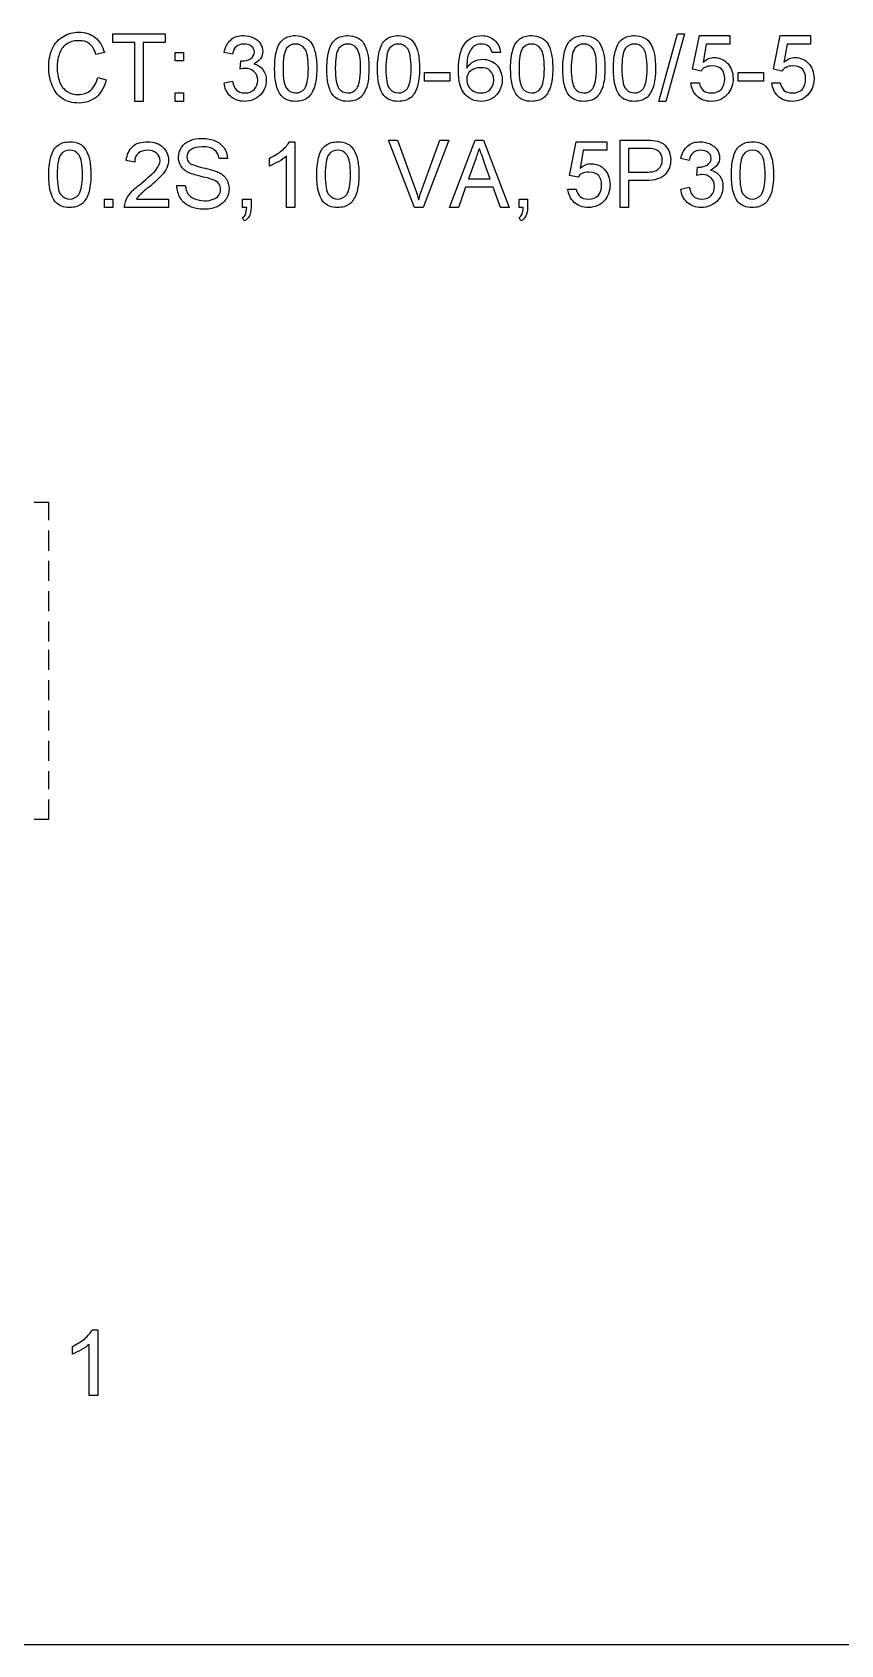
# Model space of a CAD drawing. Header units: millimetres. Extents: x 12 to 286, y 8 to 173.
# Drawn here: x 36.59 to 53.51, y 7.52 to 41.27 of the extents above; entities that cross this region are included whole.
import ezdxf

# ---------------------------------------------------------------- set-up
doc = ezdxf.new("R2010")
doc.units = ezdxf.units.MM
doc.layers.get('0').update_dxf_attribs({"linetype": 'CONTINUOUS'})

msp = doc.modelspace()

# ---------------------------------------------------------------- linework, layer by layer
at = {"color": 0}
for p, q in [((38.2764, 41.0626), (38.2764, 41.239)), ((38.2764, 41.239), (39.3707, 41.239)), ((39.3707, 41.239), (39.3707, 41.0626)), ((49.7057, 39.8279), (50.0944, 41.239)), ((50.2391, 41.239), (49.8507, 39.8279)), ((50.0944, 41.239), (50.2391, 41.239)), ((50.4112, 40.4992), (50.5534, 41.2048)), ((50.5534, 41.2048), (51.1888, 41.2048)), ((51.1888, 41.2048), (51.1888, 41.0284)), ((52.1049, 40.4992), (52.2471, 41.2048)), ((52.2471, 41.2048), (52.8807, 41.2048)), ((52.8807, 41.2048), (52.8807, 41.0284)), ((38.1, 40.8506), (37.9236, 40.8065)), ((38.7354, 41.0626), (38.2764, 41.0626)), ((38.7354, 39.8279), (38.7354, 41.0626)), ((39.3707, 41.0626), (38.9117, 41.0626)), ((38.9117, 41.0626), (38.9117, 39.8279)), ((39.5813, 40.6756), (39.5813, 40.852)), ((39.5813, 40.852), (39.7577, 40.852)), ((39.7577, 40.852), (39.7577, 40.6756)), ((40.7818, 40.816), (40.6054, 40.852)), ((46.3903, 40.852), (46.2139, 40.852)), ((46.3903, 40.852), (46.3903, 40.852)), ((50.6966, 41.0284), (50.6307, 40.6439)), ((51.1888, 41.0284), (50.6966, 41.0284)), ((52.3903, 41.0284), (52.324, 40.6439)), ((52.8807, 41.0284), (52.3903, 41.0284)), ((39.7577, 40.6756), (39.5813, 40.6756)), ((40.9388, 40.4992), (40.9568, 40.6756)), ((41.6638, 40.5158), (41.6638, 40.5158)), ((42.7563, 40.5158), (42.7563, 40.5158)), ((43.8146, 40.5158), (43.8146, 40.5158)), ((46.6027, 40.5158), (46.6027, 40.5158)), ((47.6952, 40.5158), (47.6952, 40.5158)), ((48.7535, 40.5158), (48.7535, 40.5158)), ((37.9596, 40.3257), (38.136, 40.2788)), ((40.6054, 40.2167), (40.7818, 40.2526)), ((44.8028, 40.2526), (44.8028, 40.429)), ((44.8028, 40.429), (45.3319, 40.429)), ((45.3319, 40.2526), (44.8028, 40.2526)), ((45.3319, 40.429), (45.3319, 40.2526)), ((50.377, 40.2167), (50.5534, 40.2167)), ((50.5876, 40.4633), (50.4112, 40.4992)), ((51.3652, 40.2526), (51.3652, 40.429)), ((51.3652, 40.429), (51.8943, 40.429)), ((51.8943, 40.2526), (51.3652, 40.2526)), ((51.8943, 40.429), (51.8943, 40.2526)), ((52.0707, 40.2167), (52.2471, 40.2167)), ((52.2813, 40.4633), (52.1049, 40.4992)), ((39.5813, 39.8279), (39.5813, 40.0043)), ((39.5813, 40.0043), (39.7577, 40.0043)), ((39.7577, 40.0043), (39.7577, 39.8279)), ((38.9117, 39.8279), (38.7354, 39.8279)), ((39.7577, 39.8279), (39.5813, 39.8279)), ((49.8507, 39.8279), (49.7057, 39.8279)), ((41.9724, 38.9819), (42.0867, 38.9819)), ((42.0867, 38.9819), (42.0867, 37.6068)), ((44.5893, 37.6068), (44.045, 39.0179)), ((44.045, 39.0179), (44.2376, 39.0179)), ((44.2376, 39.0179), (44.6056, 37.9952)), ((44.753, 37.9952), (45.1196, 39.0179)), ((45.3125, 39.0179), (44.7696, 37.6068)), ((45.1196, 39.0179), (45.3125, 39.0179)), ((45.3238, 37.6068), (45.8639, 39.0179)), ((45.8639, 39.0179), (46.0347, 39.0179)), ((46.0347, 39.0179), (46.5748, 37.6068)), ((47.8374, 38.2764), (47.9778, 38.9819)), ((47.9778, 38.9819), (48.6131, 38.9819)), ((48.6131, 38.9819), (48.6131, 38.8056)), ((48.8957, 37.6068), (48.8957, 39.0179)), ((48.8957, 39.0179), (49.4178, 39.0179)), ((49.4358, 38.8415), (49.0721, 38.8415)), ((49.0721, 38.8415), (49.0721, 38.3466)), ((38.7354, 38.559), (38.559, 38.5932)), ((40.6756, 38.6292), (40.4992, 38.6292)), ((41.5576, 38.475), (41.5576, 38.6373)), ((41.9104, 37.6068), (41.9104, 38.6789)), ((45.8597, 38.5921), (45.7218, 38.2062)), ((46.1754, 38.2062), (46.0498, 38.559)), ((48.121, 38.8056), (48.055, 38.421)), ((48.6131, 38.8056), (48.121, 38.8056)), ((50.341, 38.5932), (50.1646, 38.6292)), ((36.9355, 38.293), (36.9355, 38.293)), ((42.5457, 38.293), (42.5457, 38.293)), ((45.7218, 38.2062), (46.1754, 38.2062)), ((48.0138, 38.2404), (47.8374, 38.2764)), ((49.0721, 38.3466), (49.44, 38.3466)), ((49.4302, 38.1702), (49.0721, 38.1702)), ((49.0721, 38.1702), (49.0721, 37.6068)), ((50.4984, 38.2764), (50.516, 38.4528)), ((51.223, 38.293), (51.223, 38.293)), ((39.6173, 38.064), (39.7937, 38.064)), ((45.66, 38.0298), (45.5083, 37.6068)), ((46.2386, 38.0298), (45.66, 38.0298)), ((46.3903, 37.6068), (46.2386, 38.0298)), ((47.8014, 37.9938), (47.9778, 37.9938)), ((50.1646, 37.9938), (50.341, 38.0298)), ((38.1, 37.6068), (38.1, 37.7832)), ((38.1, 37.7832), (38.2764, 37.7832)), ((38.2764, 37.6068), (38.1, 37.6068)), ((38.2764, 37.7832), (38.2764, 37.6068)), ((39.4409, 37.6068), (38.523, 37.6068)), ((38.7724, 37.7832), (39.4409, 37.7832)), ((39.4409, 37.7832), (39.4409, 37.6068)), ((40.9924, 37.6068), (40.9924, 37.7832)), ((40.9924, 37.7832), (41.1688, 37.7832)), ((41.0806, 37.6068), (40.9924, 37.6068)), ((41.1688, 37.7832), (41.1688, 37.6068)), ((42.0867, 37.6068), (41.9104, 37.6068)), ((44.7696, 37.6068), (44.5893, 37.6068)), ((45.5083, 37.6068), (45.3238, 37.6068)), ((46.5748, 37.6068), (46.3903, 37.6068)), ((46.779, 37.6068), (46.779, 37.7832)), ((46.779, 37.7832), (46.9554, 37.7832)), ((46.8658, 37.6068), (46.779, 37.6068)), ((46.9554, 37.7832), (46.9554, 37.6068)), ((49.0721, 37.6068), (48.8957, 37.6068)), ((41.0284, 37.3242), (40.9924, 37.3944)), ((46.8133, 37.3242), (46.779, 37.3944)), ((36.6324, 31.4399), (36.9288, 31.4399)), ((36.9288, 31.4399), (36.9288, 31.0582)), ((36.9288, 30.8474), (36.9288, 30.423)), ((36.9288, 30.2121), (36.9288, 29.789)), ((36.9288, 29.5768), (36.9288, 29.1538)), ((36.9288, 28.9416), (36.9288, 28.5185)), ((36.9288, 28.349), (36.9288, 27.926)), ((36.9288, 27.7137), (36.9288, 27.2907)), ((36.9288, 27.0798), (36.9288, 26.6554)), ((36.9288, 26.4445), (36.9288, 26.0215)), ((36.9288, 25.8093), (36.9288, 25.4289)), ((36.9288, 25.2167), (36.9288, 24.7937)), ((36.9288, 24.7937), (36.6324, 24.7937)), ((37.8449, 14.1111), (37.9596, 14.1111)), ((37.9596, 14.1111), (37.9596, 12.7358)), ((37.4304, 13.604), (37.4304, 13.7666)), ((37.7832, 12.7358), (37.7832, 13.8079)), ((37.9596, 12.7358), (37.7832, 12.7358)), ((286.06, 7.5213), (12.1212, 7.5213))]:
    msp.add_line(p, q, dxfattribs=at)
for points in [[(37.0156, 40.936), (37.0664, 41.0531), (37.145, 41.1304), (37.2442, 41.1882)], [(37.2442, 41.1882), (37.3338, 41.2517), (37.4509, 41.275), (37.5694, 41.275)], [(37.5694, 41.275), (37.6922, 41.275), (37.816, 41.238), (37.9084, 41.1635)], [(40.7444, 41.1124), (40.8065, 41.1812), (40.9085, 41.2048), (41.0161, 41.2048)], [(41.0161, 41.2048), (41.082, 41.2048), (41.1593, 41.1896), (41.2228, 41.1593)], [(41.8592, 41.1346), (41.9171, 41.1812), (42.0053, 41.2048), (42.1047, 41.2048)], [(42.1047, 41.2048), (42.1707, 41.2048), (42.2423, 41.1896), (42.303, 41.1607)], [(42.9521, 41.1346), (43.0114, 41.1812), (43.0996, 41.2048), (43.1973, 41.2048)], [(43.1973, 41.2048), (43.2636, 41.2048), (43.3366, 41.1896), (43.3973, 41.1607)], [(44.0104, 41.1346), (44.0697, 41.1812), (44.1579, 41.2048), (44.2556, 41.2048)], [(44.2556, 41.2048), (44.3219, 41.2048), (44.395, 41.1896), (44.4556, 41.1607)], [(45.6558, 41.0503), (45.7383, 41.1565), (45.8555, 41.2048), (46.0005, 41.2048)], [(46.0005, 41.2048), (46.0982, 41.2048), (46.1973, 41.173), (46.2661, 41.111)], [(46.7981, 41.1346), (46.8559, 41.1812), (46.9441, 41.2048), (47.0436, 41.2048)], [(47.0436, 41.2048), (47.1096, 41.2048), (47.1812, 41.1896), (47.2419, 41.1607)], [(47.891, 41.1346), (47.9503, 41.1812), (48.0385, 41.2048), (48.1362, 41.2048)], [(48.1362, 41.2048), (48.2025, 41.2048), (48.2755, 41.1896), (48.3362, 41.1607)], [(48.9493, 41.1346), (49.0086, 41.1812), (49.0968, 41.2048), (49.1945, 41.2048)], [(49.1945, 41.2048), (49.2608, 41.2048), (49.3339, 41.1896), (49.3945, 41.1607)], [(36.9355, 40.5448), (36.9355, 40.7031), (36.9616, 40.8245), (37.0156, 40.936)], [(37.302, 41.0214), (37.2276, 40.972), (37.1821, 40.9004), (37.1546, 40.8146)], [(37.5627, 41.0986), (37.4495, 41.0986), (37.3712, 41.0725), (37.302, 41.0214)], [(37.7871, 41.0298), (37.7254, 41.0863), (37.652, 41.0986), (37.5627, 41.0986)], [(37.9236, 40.8065), (37.8919, 40.9127), (37.8464, 40.9829), (37.7871, 41.0298)], [(37.9084, 41.1635), (37.9938, 41.0916), (38.064, 40.9843), (38.1, 40.8506)], [(40.6054, 40.852), (40.6245, 40.9635), (40.6714, 41.0503), (40.7444, 41.1124)], [(40.863, 40.9744), (40.816, 40.9455), (40.7928, 40.8862), (40.7818, 40.816)], [(41.0214, 41.0284), (40.9483, 41.0284), (40.9056, 41.0104), (40.863, 40.9744)], [(41.1787, 40.9801), (41.1346, 41.0161), (41.0863, 41.0284), (41.0214, 41.0284)], [(41.1607, 40.7183), (41.2048, 40.7568), (41.239, 40.7942), (41.239, 40.8563)], [(41.239, 40.8563), (41.239, 40.9166), (41.22, 40.9469), (41.1787, 40.9801)], [(41.2228, 41.1593), (41.2792, 41.1332), (41.3329, 41.0877), (41.366, 41.0365)], [(41.366, 41.0365), (41.3921, 40.9938), (41.4154, 40.9293), (41.4154, 40.8711)], [(41.4154, 40.8711), (41.4154, 40.8217), (41.4002, 40.7652), (41.3674, 40.7197)], [(41.6638, 40.5158), (41.6638, 40.6809), (41.6789, 40.8065), (41.7117, 40.9099)], [(41.7117, 40.9099), (41.7407, 41.0175), (41.7946, 41.0877), (41.8592, 41.1346)], [(41.9146, 40.9388), (41.862, 40.8686), (41.8401, 40.7211), (41.8401, 40.5172)], [(42.1019, 41.0284), (42.0218, 41.0284), (41.9654, 40.9981), (41.9146, 40.9388)], [(42.2963, 40.9265), (42.237, 41.0048), (42.1845, 41.0284), (42.1019, 41.0284)], [(42.3693, 40.5172), (42.3693, 40.7278), (42.3443, 40.8587), (42.2963, 40.9265)], [(42.303, 41.1607), (42.3623, 41.1346), (42.4092, 41.0905), (42.4395, 41.0351)], [(42.4395, 41.0351), (42.4699, 40.9896), (42.4946, 40.9127), (42.5154, 40.8354)], [(42.7563, 40.5158), (42.7563, 40.6809), (42.7729, 40.8065), (42.8061, 40.9099)], [(42.8061, 40.9099), (42.835, 41.0175), (42.8872, 41.0877), (42.9521, 41.1346)], [(43.0086, 40.9388), (42.9563, 40.8686), (42.9327, 40.7211), (42.9327, 40.5172)], [(43.1959, 41.0284), (43.1161, 41.0284), (43.0583, 40.9981), (43.0086, 40.9388)], [(43.3903, 40.9265), (43.331, 41.0048), (43.2774, 41.0284), (43.1959, 41.0284)], [(43.4619, 40.5172), (43.4619, 40.7278), (43.4386, 40.8587), (43.3903, 40.9265)], [(43.3973, 41.1607), (43.4566, 41.1346), (43.5031, 41.0905), (43.5321, 41.0351)], [(43.5321, 41.0351), (43.5624, 40.9896), (43.5889, 40.9127), (43.6079, 40.8354)], [(43.8146, 40.5158), (43.8146, 40.6809), (43.8312, 40.8065), (43.8644, 40.9099)], [(43.8644, 40.9099), (43.8933, 41.0175), (43.9455, 41.0877), (44.0104, 41.1346)], [(44.0669, 40.9388), (44.0147, 40.8686), (43.991, 40.7211), (43.991, 40.5172)], [(44.2542, 41.0284), (44.1745, 41.0284), (44.1166, 40.9981), (44.0669, 40.9388)], [(44.4486, 40.9265), (44.3893, 41.0048), (44.3357, 41.0284), (44.2542, 41.0284)], [(44.5202, 40.5172), (44.5202, 40.7278), (44.4969, 40.8587), (44.4486, 40.9265)], [(44.4556, 41.1607), (44.5149, 41.1346), (44.5615, 41.0905), (44.5904, 41.0351)], [(44.5904, 41.0351), (44.6207, 40.9896), (44.6472, 40.9127), (44.6663, 40.8354)], [(45.5083, 40.4827), (45.5083, 40.7487), (45.5581, 40.9317), (45.6558, 41.0503)], [(45.835, 40.9871), (45.7923, 40.954), (45.7606, 40.9004), (45.7302, 40.8326)], [(45.9892, 41.0284), (45.9299, 41.0284), (45.8858, 41.0147), (45.835, 40.9871)], [(46.1518, 40.9691), (46.1049, 41.0161), (46.0541, 41.0284), (45.9892, 41.0284)], [(46.2139, 40.852), (46.2001, 40.9056), (46.1793, 40.9444), (46.1518, 40.9691)], [(46.2661, 41.111), (46.3296, 41.0559), (46.3765, 40.9621), (46.3903, 40.852)], [(46.6027, 40.5158), (46.6027, 40.6809), (46.6178, 40.8065), (46.6506, 40.9099)], [(46.6506, 40.9099), (46.6796, 41.0175), (46.7335, 41.0877), (46.7981, 41.1346)], [(46.8535, 40.9388), (46.8009, 40.8686), (46.779, 40.7211), (46.779, 40.5172)], [(47.0408, 41.0284), (46.9607, 41.0284), (46.9043, 40.9981), (46.8535, 40.9388)], [(47.2352, 40.9265), (47.1759, 41.0048), (47.1234, 41.0284), (47.0408, 41.0284)], [(47.3082, 40.5172), (47.3082, 40.7278), (47.2832, 40.8587), (47.2352, 40.9265)], [(47.2419, 41.1607), (47.3012, 41.1346), (47.3481, 41.0905), (47.3784, 41.0351)], [(47.3784, 41.0351), (47.4087, 40.9896), (47.4334, 40.9127), (47.4543, 40.8354)], [(47.6952, 40.5158), (47.6952, 40.6809), (47.7118, 40.8065), (47.7449, 40.9099)], [(47.7449, 40.9099), (47.7739, 41.0175), (47.8261, 41.0877), (47.891, 41.1346)], [(47.9474, 40.9388), (47.8952, 40.8686), (47.8716, 40.7211), (47.8716, 40.5172)], [(48.1348, 41.0284), (48.055, 41.0284), (47.9972, 40.9981), (47.9474, 40.9388)], [(48.3291, 40.9265), (48.2699, 41.0048), (48.2163, 41.0284), (48.1348, 41.0284)], [(48.4008, 40.5172), (48.4008, 40.7278), (48.3775, 40.8587), (48.3291, 40.9265)], [(48.3362, 41.1607), (48.3955, 41.1346), (48.442, 41.0905), (48.471, 41.0351)], [(48.471, 41.0351), (48.5013, 40.9896), (48.5278, 40.9127), (48.5468, 40.8354)], [(48.7535, 40.5158), (48.7535, 40.6809), (48.7701, 40.8065), (48.8033, 40.9099)], [(48.8033, 40.9099), (48.8322, 41.0175), (48.8844, 41.0877), (48.9493, 41.1346)], [(49.0058, 40.9388), (48.9536, 40.8686), (48.9299, 40.7211), (48.9299, 40.5172)], [(49.1931, 41.0284), (49.1134, 41.0284), (49.0555, 40.9981), (49.0058, 40.9388)], [(49.3875, 40.9265), (49.3282, 41.0048), (49.2746, 41.0284), (49.1931, 41.0284)], [(49.4591, 40.5172), (49.4591, 40.7278), (49.4358, 40.8587), (49.3875, 40.9265)], [(49.3945, 41.1607), (49.4538, 41.1346), (49.5004, 41.0905), (49.5293, 41.0351)], [(49.5293, 41.0351), (49.5596, 40.9896), (49.5861, 40.9127), (49.6051, 40.8354)], [(37.0071, 40.1602), (36.9591, 40.2869), (36.9355, 40.4082), (36.9355, 40.5448)], [(37.1546, 40.8146), (37.1242, 40.7278), (37.1119, 40.6382), (37.1119, 40.5462)], [(37.1119, 40.5462), (37.1119, 40.4343), (37.1285, 40.3229), (37.163, 40.2347)], [(41.0517, 40.5172), (41.0132, 40.5225), (40.9843, 40.5116), (40.9388, 40.4992)], [(40.9568, 40.6756), (40.9554, 40.6742), (40.9758, 40.6742), (40.9815, 40.6742)], [(40.9815, 40.6742), (41.0393, 40.6742), (41.1067, 40.6894), (41.1607, 40.7183)], [(41.238, 40.4467), (41.1787, 40.4992), (41.1275, 40.5172), (41.0517, 40.5172)], [(41.3674, 40.7197), (41.3286, 40.6823), (41.2873, 40.6368), (41.2253, 40.6107)], [(41.2253, 40.6107), (41.2997, 40.6012), (41.3713, 40.5515), (41.4168, 40.4922)], [(41.7971, 39.9507), (41.698, 40.0816), (41.6638, 40.2636), (41.6638, 40.5158)], [(41.8401, 40.5172), (41.8401, 40.3063), (41.8648, 40.1602), (41.9156, 40.0981)], [(42.2921, 40.0981), (42.3333, 40.1645), (42.3693, 40.2992), (42.3693, 40.5172)], [(42.5457, 40.5158), (42.5457, 40.3641), (42.5291, 40.2276), (42.496, 40.1242)], [(42.5154, 40.8354), (42.533, 40.7624), (42.5457, 40.6495), (42.5457, 40.5158)], [(42.89, 39.9507), (42.7923, 40.0816), (42.7563, 40.2636), (42.7563, 40.5158)], [(42.9327, 40.5172), (42.9327, 40.3063), (42.9588, 40.1602), (43.0086, 40.0981)], [(43.386, 40.0981), (43.4276, 40.1645), (43.4619, 40.2992), (43.4619, 40.5172)], [(43.6383, 40.5158), (43.6383, 40.3641), (43.6217, 40.2276), (43.5903, 40.1242)], [(43.6079, 40.8354), (43.6259, 40.7624), (43.6383, 40.6495), (43.6383, 40.5158)], [(43.9484, 39.9507), (43.8506, 40.0816), (43.8146, 40.2636), (43.8146, 40.5158)], [(43.991, 40.5172), (43.991, 40.3063), (44.0171, 40.1602), (44.0669, 40.0981)], [(44.4444, 40.0981), (44.486, 40.1645), (44.5202, 40.2992), (44.5202, 40.5172)], [(44.6966, 40.5158), (44.6966, 40.3641), (44.68, 40.2276), (44.6486, 40.1242)], [(44.6663, 40.8354), (44.6842, 40.7624), (44.6966, 40.6495), (44.6966, 40.5158)], [(45.7302, 40.8326), (45.6971, 40.7719), (45.6861, 40.6633), (45.6847, 40.5253)], [(45.6847, 40.5253), (45.726, 40.5917), (45.7757, 40.6344), (45.8336, 40.6647)], [(45.9701, 40.5335), (45.89, 40.5335), (45.8241, 40.5116), (45.7673, 40.4647)], [(45.8336, 40.6647), (45.89, 40.6989), (45.955, 40.7099), (46.0181, 40.7099)], [(46.1779, 40.4647), (46.1328, 40.5225), (46.0622, 40.5335), (45.9701, 40.5335)], [(46.0181, 40.7099), (46.1257, 40.7099), (46.2276, 40.67), (46.3063, 40.5917)], [(46.3063, 40.5917), (46.3779, 40.5158), (46.4263, 40.4082), (46.4263, 40.2816)], [(46.736, 39.9507), (46.6369, 40.0816), (46.6027, 40.2636), (46.6027, 40.5158)], [(46.779, 40.5172), (46.779, 40.3063), (46.8037, 40.1602), (46.8545, 40.0981)], [(47.2309, 40.0981), (47.2722, 40.1645), (47.3082, 40.2992), (47.3082, 40.5172)], [(47.4846, 40.5158), (47.4846, 40.3641), (47.468, 40.2276), (47.4349, 40.1242)], [(47.4543, 40.8354), (47.4719, 40.7624), (47.4846, 40.6495), (47.4846, 40.5158)], [(47.8289, 39.9507), (47.7312, 40.0816), (47.6952, 40.2636), (47.6952, 40.5158)], [(47.8716, 40.5172), (47.8716, 40.3063), (47.8977, 40.1602), (47.9474, 40.0981)], [(48.3249, 40.0981), (48.3665, 40.1645), (48.4008, 40.2992), (48.4008, 40.5172)], [(48.5771, 40.5158), (48.5771, 40.3641), (48.5606, 40.2276), (48.5292, 40.1242)], [(48.5468, 40.8354), (48.5648, 40.7624), (48.5771, 40.6495), (48.5771, 40.5158)], [(48.8872, 39.9507), (48.7895, 40.0816), (48.7535, 40.2636), (48.7535, 40.5158)], [(48.9299, 40.5172), (48.9299, 40.3063), (48.956, 40.1602), (49.0058, 40.0981)], [(49.3832, 40.0981), (49.4249, 40.1645), (49.4591, 40.2992), (49.4591, 40.5172)], [(49.6355, 40.5158), (49.6355, 40.3641), (49.6189, 40.2276), (49.5875, 40.1242)], [(49.6051, 40.8354), (49.6231, 40.7624), (49.6355, 40.6495), (49.6355, 40.5158)], [(50.6734, 40.5391), (50.6345, 40.5296), (50.6113, 40.495), (50.5876, 40.4633)], [(50.6307, 40.6439), (50.7037, 40.7225), (50.7848, 40.7458), (50.8674, 40.7458)], [(50.8152, 40.5694), (50.7488, 40.5694), (50.7062, 40.5599), (50.6734, 40.5391)], [(51.0219, 40.4964), (50.9778, 40.5462), (50.9129, 40.5694), (50.8152, 40.5694)], [(50.8674, 40.7458), (50.9669, 40.7458), (51.0702, 40.7046), (51.1457, 40.6231)], [(51.1457, 40.6231), (51.2106, 40.5476), (51.259, 40.4372), (51.259, 40.3091)], [(52.3667, 40.5391), (52.3282, 40.5296), (52.305, 40.495), (52.2813, 40.4633)], [(52.324, 40.6439), (52.397, 40.7225), (52.4785, 40.7458), (52.5611, 40.7458)], [(52.5089, 40.5694), (52.4425, 40.5694), (52.3998, 40.5599), (52.3667, 40.5391)], [(52.7156, 40.4964), (52.6715, 40.5462), (52.6066, 40.5694), (52.5089, 40.5694)], [(52.5611, 40.7458), (52.6602, 40.7458), (52.7636, 40.7046), (52.8394, 40.6231)], [(52.8394, 40.6231), (52.9043, 40.5476), (52.9527, 40.4372), (52.9527, 40.3091)], [(37.163, 40.2347), (37.192, 40.1518), (37.2512, 40.0787), (37.3228, 40.0346)], [(37.8146, 40.0597), (37.8753, 40.1242), (37.9331, 40.2071), (37.9596, 40.3257)], [(38.136, 40.2788), (38.0972, 40.1228), (38.0298, 40.0004), (37.9317, 39.9175)], [(40.7377, 39.9369), (40.6506, 40.0195), (40.6164, 40.1024), (40.6054, 40.2167)], [(40.7818, 40.2526), (40.7995, 40.1645), (40.8284, 40.101), (40.8672, 40.0625)], [(41.311, 40.2689), (41.311, 40.3475), (41.2859, 40.4001), (41.238, 40.4467)], [(41.2404, 40.0816), (41.2859, 40.1422), (41.311, 40.1948), (41.311, 40.2689)], [(41.4874, 40.2664), (41.4874, 40.1507), (41.4433, 40.0417), (41.3576, 39.9563)], [(41.4168, 40.4922), (41.4623, 40.4343), (41.4874, 40.3571), (41.4874, 40.2664)], [(45.6434, 39.981), (45.5443, 40.09), (45.5083, 40.2498), (45.5083, 40.4827)], [(45.7673, 40.4647), (45.708, 40.4301), (45.6847, 40.3585), (45.6847, 40.283)], [(45.6847, 40.283), (45.6847, 40.2361), (45.6971, 40.1877), (45.7232, 40.1422)], [(46.2499, 40.2759), (46.2499, 40.3599), (46.2248, 40.4192), (46.1779, 40.4647)], [(46.1779, 40.0773), (46.2139, 40.1366), (46.2499, 40.192), (46.2499, 40.2759)], [(46.4263, 40.2816), (46.4263, 40.2001), (46.4069, 40.1214), (46.3684, 40.0498)], [(50.5079, 39.9355), (50.4225, 40.017), (50.388, 40.0995), (50.377, 40.2167)], [(50.5534, 40.2167), (50.5658, 40.1465), (50.5919, 40.0939), (50.6317, 40.0583)], [(51.0148, 40.0858), (51.0589, 40.1479), (51.0826, 40.2096), (51.0826, 40.2978)], [(51.0826, 40.2978), (51.0826, 40.3902), (51.0618, 40.4481), (51.0219, 40.4964)], [(51.259, 40.3091), (51.259, 40.192), (51.223, 40.0816), (51.1542, 39.9919)], [(52.2016, 39.9355), (52.1159, 40.017), (52.0816, 40.0995), (52.0707, 40.2167)], [(52.2471, 40.2167), (52.2594, 40.1465), (52.2855, 40.0939), (52.324, 40.0583)], [(52.7085, 40.0858), (52.7512, 40.1479), (52.7763, 40.2096), (52.7763, 40.2978)], [(52.7763, 40.2978), (52.7763, 40.3902), (52.7554, 40.4481), (52.7156, 40.4964)], [(52.9527, 40.3091), (52.9527, 40.192), (52.9167, 40.0816), (52.8465, 39.9919)], [(37.2166, 39.8872), (37.1133, 39.9549), (37.0554, 40.0417), (37.0071, 40.1602)], [(37.5737, 39.7937), (37.4262, 39.7937), (37.3077, 39.8254), (37.2166, 39.8872)], [(37.3228, 40.0346), (37.3835, 39.9934), (37.4717, 39.9701), (37.5557, 39.9701)], [(37.5557, 39.9701), (37.6509, 39.9701), (37.7444, 39.999), (37.8146, 40.0597)], [(37.9317, 39.9175), (37.8312, 39.8406), (37.7141, 39.7937), (37.5737, 39.7937)], [(41.0326, 39.8279), (40.9127, 39.8279), (40.816, 39.8653), (40.7377, 39.9369)], [(40.8672, 40.0625), (40.9004, 40.0279), (40.9635, 40.0043), (41.0393, 40.0043)], [(41.3576, 39.9563), (41.2679, 39.8748), (41.1635, 39.8279), (41.0326, 39.8279)], [(41.0393, 40.0043), (41.1233, 40.0043), (41.1939, 40.0308), (41.2404, 40.0816)], [(42.1047, 39.8279), (41.9682, 39.8279), (41.8715, 39.8695), (41.7971, 39.9507)], [(41.9156, 40.0981), (41.964, 40.0403), (42.0289, 40.0043), (42.1047, 40.0043)], [(42.1047, 40.0043), (42.1735, 40.0043), (42.2409, 40.036), (42.2921, 40.0981)], [(42.3499, 39.8999), (42.2797, 39.8515), (42.2025, 39.8279), (42.1047, 39.8279)], [(42.496, 40.1242), (42.4561, 40.0279), (42.4145, 39.9464), (42.3499, 39.8999)], [(43.1973, 39.8279), (43.0611, 39.8279), (42.9645, 39.8695), (42.89, 39.9507)], [(43.0086, 40.0981), (43.0583, 40.0403), (43.1228, 40.0043), (43.1973, 40.0043)], [(43.1973, 40.0043), (43.2664, 40.0043), (43.3352, 40.036), (43.386, 40.0981)], [(43.4439, 39.8999), (43.3723, 39.8515), (43.2964, 39.8279), (43.1973, 39.8279)], [(43.5903, 40.1242), (43.5501, 40.0279), (43.5088, 39.9464), (43.4439, 39.8999)], [(44.2556, 39.8279), (44.1194, 39.8279), (44.0228, 39.8695), (43.9484, 39.9507)], [(44.0669, 40.0981), (44.1166, 40.0403), (44.1812, 40.0043), (44.2556, 40.0043)], [(44.2556, 40.0043), (44.3248, 40.0043), (44.3936, 40.036), (44.4444, 40.0981)], [(44.5022, 39.8999), (44.4306, 39.8515), (44.3548, 39.8279), (44.2556, 39.8279)], [(44.6486, 40.1242), (44.6084, 40.0279), (44.5671, 39.9464), (44.5022, 39.8999)], [(45.9906, 39.8279), (45.8403, 39.8279), (45.7331, 39.8791), (45.6434, 39.981)], [(45.7232, 40.1422), (45.7482, 40.0981), (45.7824, 40.0636), (45.8227, 40.0403)], [(45.8227, 40.0403), (45.853, 40.017), (45.9147, 40.0043), (45.9768, 40.0043)], [(45.9768, 40.0043), (46.0597, 40.0043), (46.1299, 40.0293), (46.1779, 40.0773)], [(46.2139, 39.8861), (46.1479, 39.8515), (46.0745, 39.8279), (45.9906, 39.8279)], [(46.3684, 40.0498), (46.3268, 39.9867), (46.2802, 39.9232), (46.2139, 39.8861)], [(47.0436, 39.8279), (46.9071, 39.8279), (46.8104, 39.8695), (46.736, 39.9507)], [(46.8545, 40.0981), (46.9029, 40.0403), (46.9678, 40.0043), (47.0436, 40.0043)], [(47.0436, 40.0043), (47.1124, 40.0043), (47.1798, 40.036), (47.2309, 40.0981)], [(47.2888, 39.8999), (47.2186, 39.8515), (47.1413, 39.8279), (47.0436, 39.8279)], [(47.4349, 40.1242), (47.395, 40.0279), (47.3534, 39.9464), (47.2888, 39.8999)], [(48.1362, 39.8279), (48, 39.8279), (47.9033, 39.8695), (47.8289, 39.9507)], [(47.9474, 40.0981), (47.9972, 40.0403), (48.0617, 40.0043), (48.1362, 40.0043)], [(48.1362, 40.0043), (48.2053, 40.0043), (48.2741, 40.036), (48.3249, 40.0981)], [(48.3828, 39.8999), (48.3112, 39.8515), (48.2353, 39.8279), (48.1362, 39.8279)], [(48.5292, 40.1242), (48.489, 40.0279), (48.4477, 39.9464), (48.3828, 39.8999)], [(49.1945, 39.8279), (49.0583, 39.8279), (48.9617, 39.8695), (48.8872, 39.9507)], [(49.0058, 40.0981), (49.0555, 40.0403), (49.1201, 40.0043), (49.1945, 40.0043)], [(49.1945, 40.0043), (49.2637, 40.0043), (49.3324, 40.036), (49.3832, 40.0981)], [(49.4411, 39.8999), (49.3695, 39.8515), (49.2936, 39.8279), (49.1945, 39.8279)], [(49.5875, 40.1242), (49.5473, 40.0279), (49.506, 39.9464), (49.4411, 39.8999)], [(50.8042, 39.8279), (50.6815, 39.8279), (50.5837, 39.8639), (50.5079, 39.9355)], [(50.6317, 40.0583), (50.6691, 40.0279), (50.7284, 40.0043), (50.8056, 40.0043)], [(51.1542, 39.9919), (51.0674, 39.8872), (50.9517, 39.8279), (50.8042, 39.8279)], [(50.8056, 40.0043), (50.8977, 40.0043), (50.9693, 40.0322), (51.0148, 40.0858)], [(52.4979, 39.8279), (52.3752, 39.8279), (52.2774, 39.8639), (52.2016, 39.9355)], [(52.324, 40.0583), (52.3614, 40.0279), (52.4221, 40.0043), (52.4979, 40.0043)], [(52.4979, 40.0043), (52.5914, 40.0043), (52.663, 40.0322), (52.7085, 40.0858)], [(52.8465, 39.9919), (52.7611, 39.8872), (52.645, 39.8279), (52.4979, 39.8279)], [(36.9852, 38.687), (37.0141, 38.7946), (37.0664, 38.8648), (37.1313, 38.9117)], [(37.1313, 38.9117), (37.1905, 38.9587), (37.2787, 38.9819), (37.3765, 38.9819)], [(37.3765, 38.9819), (37.4428, 38.9819), (37.5158, 38.9682), (37.5765, 38.9393)], [(37.5765, 38.9393), (37.6357, 38.9117), (37.6823, 38.8676), (37.7112, 38.8126)], [(38.559, 38.5932), (38.5713, 38.7202), (38.6154, 38.8165), (38.6941, 38.8828)], [(38.6941, 38.8828), (38.7629, 38.9587), (38.8772, 38.9819), (39.008, 38.9819)], [(39.008, 38.9819), (39.1322, 38.9819), (39.2465, 38.9449), (39.3238, 38.8719)], [(39.3238, 38.8719), (39.3926, 38.7999), (39.4409, 38.7078), (39.4409, 38.5988)], [(39.6515, 38.6567), (39.6515, 38.7311), (39.6723, 38.7974), (39.7122, 38.8592)], [(39.7122, 38.8592), (39.7439, 38.9283), (39.8117, 38.971), (39.8886, 39.0042)], [(39.8886, 39.0042), (39.9577, 39.0398), (40.0526, 39.0521), (40.1479, 39.0521)], [(40.1532, 38.8758), (40.0375, 38.8758), (39.9577, 38.8553), (39.9066, 38.8137)], [(40.1479, 39.0521), (40.2512, 39.0521), (40.3433, 39.0356), (40.422, 39.0013)], [(40.4012, 38.8137), (40.3419, 38.8634), (40.2636, 38.8758), (40.1532, 38.8758)], [(40.422, 39.0013), (40.4922, 38.9738), (40.5624, 38.9184), (40.6054, 38.8525)], [(40.6054, 38.8525), (40.6481, 38.7946), (40.6714, 38.7117), (40.6756, 38.6292)], [(41.8151, 38.7985), (41.8853, 38.8634), (41.9421, 38.9227), (41.9724, 38.9819)], [(42.5937, 38.687), (42.6226, 38.7946), (42.6766, 38.8648), (42.7411, 38.9117)], [(42.7411, 38.9117), (42.799, 38.9587), (42.8872, 38.9819), (42.9867, 38.9819)], [(42.9867, 38.9819), (43.0526, 38.9819), (43.1243, 38.9682), (43.1849, 38.9393)], [(43.1849, 38.9393), (43.2442, 38.9117), (43.2911, 38.8676), (43.3215, 38.8126)], [(45.9493, 38.8415), (45.9161, 38.7629), (45.8929, 38.6803), (45.8597, 38.5921)], [(46.0498, 38.559), (46.0029, 38.687), (45.974, 38.7696), (45.9493, 38.8415)], [(49.4178, 39.0179), (49.5004, 39.0179), (49.5804, 39.0123), (49.6288, 39.0042)], [(49.6122, 38.8288), (49.5762, 38.8415), (49.5226, 38.8415), (49.4358, 38.8415)], [(49.7321, 38.7477), (49.6933, 38.796), (49.6616, 38.8151), (49.6122, 38.8288)], [(49.6288, 39.0042), (49.688, 38.9957), (49.754, 38.9696), (49.7995, 38.9364)], [(49.7995, 38.9364), (49.838, 38.9075), (49.8821, 38.8578), (49.911, 38.7985)], [(50.1646, 38.6292), (50.1855, 38.7406), (50.2324, 38.8278), (50.3054, 38.8895)], [(50.3054, 38.8895), (50.3661, 38.9587), (50.468, 38.9819), (50.5767, 38.9819)], [(50.5767, 38.9819), (50.643, 38.9819), (50.7199, 38.9668), (50.782, 38.9364)], [(50.782, 38.9364), (50.8385, 38.9103), (50.8938, 38.8662), (50.9266, 38.8137)], [(51.2727, 38.687), (51.3016, 38.7946), (51.3539, 38.8648), (51.4188, 38.9117)], [(51.4188, 38.9117), (51.478, 38.9587), (51.5662, 38.9819), (51.664, 38.9819)], [(51.664, 38.9819), (51.7303, 38.9819), (51.8033, 38.9682), (51.864, 38.9393)], [(51.864, 38.9393), (51.9232, 38.9117), (51.9698, 38.8676), (51.9987, 38.8126)], [(36.9355, 38.293), (36.9355, 38.4598), (36.9521, 38.5837), (36.9852, 38.687)], [(37.1877, 38.716), (37.1355, 38.6457), (37.1119, 38.4997), (37.1119, 38.2944)], [(37.375, 38.8056), (37.2953, 38.8056), (37.2375, 38.7752), (37.1877, 38.716)], [(37.5694, 38.705), (37.5102, 38.7823), (37.4565, 38.8056), (37.375, 38.8056)], [(37.641, 38.2944), (37.641, 38.505), (37.6178, 38.6362), (37.5694, 38.705)], [(37.7112, 38.8126), (37.7416, 38.7671), (37.768, 38.6913), (37.7871, 38.6126)], [(37.7871, 38.6126), (37.8051, 38.5396), (37.8174, 38.4267), (37.8174, 38.293)], [(38.8098, 38.7396), (38.7586, 38.7064), (38.7354, 38.6362), (38.7354, 38.559)], [(39.0042, 38.8056), (38.916, 38.8056), (38.8578, 38.7837), (38.8098, 38.7396)], [(39.1915, 38.7421), (39.1336, 38.7932), (39.0811, 38.8056), (39.0042, 38.8056)], [(39.1791, 38.3893), (39.2285, 38.4651), (39.2645, 38.5202), (39.2645, 38.5865)], [(39.2645, 38.5865), (39.2645, 38.65), (39.2395, 38.6994), (39.1915, 38.7421)], [(39.4409, 38.5988), (39.4409, 38.5533), (39.4286, 38.4898), (39.4063, 38.4362)], [(39.7013, 38.4775), (39.6642, 38.5339), (39.6515, 38.5907), (39.6515, 38.6567)], [(39.9066, 38.8137), (39.8515, 38.7809), (39.8279, 38.723), (39.8279, 38.6637)], [(39.8279, 38.6637), (39.8279, 38.6126), (39.8473, 38.5713), (39.8833, 38.5381)], [(39.8833, 38.5381), (39.9136, 38.5135), (40.0142, 38.4722), (40.1655, 38.4376)], [(40.4992, 38.6292), (40.4894, 38.7103), (40.4566, 38.7724), (40.4012, 38.8137)], [(41.5576, 38.6373), (41.6553, 38.6913), (41.7421, 38.7354), (41.8151, 38.7985)], [(41.7421, 38.5632), (41.6705, 38.5339), (41.6112, 38.4941), (41.5576, 38.475)], [(41.9104, 38.6789), (41.8677, 38.6472), (41.8112, 38.6016), (41.7421, 38.5632)], [(42.5457, 38.293), (42.5457, 38.4598), (42.5609, 38.5837), (42.5937, 38.687)], [(42.7965, 38.716), (42.744, 38.6457), (42.7221, 38.4997), (42.7221, 38.2944)], [(42.9839, 38.8056), (42.9038, 38.8056), (42.8473, 38.7752), (42.7965, 38.716)], [(43.1782, 38.705), (43.119, 38.7823), (43.0664, 38.8056), (42.9839, 38.8056)], [(43.2513, 38.2944), (43.2513, 38.505), (43.2262, 38.6362), (43.1782, 38.705)], [(43.3215, 38.8126), (43.3518, 38.7671), (43.3765, 38.6913), (43.3973, 38.6126)], [(43.3973, 38.6126), (43.415, 38.5396), (43.4276, 38.4267), (43.4276, 38.293)], [(48.055, 38.421), (48.1281, 38.4997), (48.2092, 38.523), (48.2921, 38.523)], [(48.2921, 38.523), (48.3912, 38.523), (48.4946, 38.4831), (48.5704, 38.4006)], [(49.7004, 38.4129), (49.7417, 38.4584), (49.7777, 38.5191), (49.7777, 38.5988)], [(49.7777, 38.5988), (49.7777, 38.6662), (49.7625, 38.7064), (49.7321, 38.7477)], [(49.954, 38.6045), (49.954, 38.4912), (49.9152, 38.3812), (49.8394, 38.2958)], [(49.911, 38.7985), (49.929, 38.7421), (49.954, 38.6747), (49.954, 38.6045)], [(50.4225, 38.7533), (50.377, 38.723), (50.3534, 38.6651), (50.341, 38.5932)], [(50.5823, 38.8056), (50.5093, 38.8056), (50.4652, 38.7876), (50.4225, 38.7533)], [(50.5425, 38.4514), (50.6003, 38.4514), (50.6677, 38.4665), (50.7199, 38.4955)], [(50.7393, 38.7572), (50.6952, 38.7932), (50.6458, 38.8056), (50.5823, 38.8056)], [(50.7199, 38.4955), (50.764, 38.5353), (50.8, 38.5727), (50.8, 38.6348)], [(50.8, 38.6348), (50.8, 38.6941), (50.7792, 38.7244), (50.7393, 38.7572)], [(50.9281, 38.4969), (50.8882, 38.4598), (50.8483, 38.4157), (50.7848, 38.3879)], [(50.9266, 38.8137), (50.9531, 38.771), (50.9764, 38.7064), (50.9764, 38.6486)], [(50.9764, 38.6486), (50.9764, 38.5988), (50.9598, 38.5424), (50.9281, 38.4969)], [(51.223, 38.293), (51.223, 38.4598), (51.2396, 38.5837), (51.2727, 38.687)], [(51.4752, 38.716), (51.423, 38.6457), (51.3994, 38.4997), (51.3994, 38.2944)], [(51.6625, 38.8056), (51.5828, 38.8056), (51.525, 38.7752), (51.4752, 38.716)], [(51.8569, 38.705), (51.7977, 38.7823), (51.744, 38.8056), (51.6625, 38.8056)], [(51.9285, 38.2944), (51.9285, 38.505), (51.9053, 38.6362), (51.8569, 38.705)], [(51.9987, 38.8126), (52.0291, 38.7671), (52.0555, 38.6913), (52.0746, 38.6126)], [(52.0746, 38.6126), (52.0926, 38.5396), (52.1049, 38.4267), (52.1049, 38.293)], [(37.0692, 37.7278), (36.9715, 37.8587), (36.9355, 38.0407), (36.9355, 38.293)], [(37.1119, 38.2944), (37.1119, 38.0834), (37.138, 37.9374), (37.1877, 37.8753)], [(37.5652, 37.8753), (37.6068, 37.943), (37.641, 38.0781), (37.641, 38.2944)], [(37.8174, 38.293), (37.8174, 38.1413), (37.8008, 38.0048), (37.7694, 37.9017)], [(38.8648, 38.1014), (39.0095, 38.2393), (39.1213, 38.3233), (39.1791, 38.3893)], [(39.292, 38.2683), (39.2299, 38.2115), (39.1541, 38.1303), (39.037, 38.034)], [(39.4063, 38.4362), (39.3831, 38.3879), (39.3442, 38.3275), (39.292, 38.2683)], [(39.8501, 38.3438), (39.7771, 38.3812), (39.7344, 38.4253), (39.7013, 38.4775)], [(40.1228, 38.2556), (39.9881, 38.2944), (39.9009, 38.3163), (39.8501, 38.3438)], [(40.3737, 38.1868), (40.331, 38.2076), (40.2526, 38.2242), (40.1228, 38.2556)], [(40.1655, 38.4376), (40.3119, 38.4087), (40.422, 38.3727), (40.477, 38.348)], [(40.4978, 38.1028), (40.4633, 38.1469), (40.4329, 38.1649), (40.3737, 38.1868)], [(40.477, 38.348), (40.5515, 38.3205), (40.615, 38.2598), (40.6534, 38.202)], [(40.6534, 38.202), (40.6866, 38.1441), (40.7099, 38.0753), (40.7099, 37.9995)], [(42.6791, 37.7278), (42.5799, 37.8587), (42.5457, 38.0407), (42.5457, 38.293)], [(42.7221, 38.2944), (42.7221, 38.0834), (42.7468, 37.9374), (42.7976, 37.8753)], [(43.174, 37.8753), (43.2153, 37.943), (43.2513, 38.0781), (43.2513, 38.2944)], [(43.4276, 38.293), (43.4276, 38.1413), (43.4111, 38.0048), (43.3779, 37.9017)], [(48.0977, 38.3177), (48.0589, 38.3081), (48.0356, 38.2722), (48.0138, 38.2404)], [(48.2395, 38.3466), (48.1736, 38.3466), (48.1323, 38.3371), (48.0977, 38.3177)], [(48.4463, 38.2736), (48.4022, 38.3233), (48.3376, 38.3466), (48.2395, 38.3466)], [(48.5069, 38.0753), (48.5069, 38.1674), (48.4861, 38.2252), (48.4463, 38.2736)], [(48.5704, 38.4006), (48.6364, 38.3247), (48.6833, 38.2143), (48.6833, 38.0862)], [(49.8394, 38.2958), (49.7554, 38.2171), (49.6274, 38.1702), (49.4302, 38.1702)], [(49.44, 38.3466), (49.5572, 38.3466), (49.6478, 38.3688), (49.7004, 38.4129)], [(50.6127, 38.2958), (50.5739, 38.3011), (50.5435, 38.2887), (50.4984, 38.2764)], [(50.516, 38.4528), (50.516, 38.4514), (50.5354, 38.4514), (50.5425, 38.4514)], [(50.7972, 38.2242), (50.7379, 38.2778), (50.6871, 38.2958), (50.6127, 38.2958)], [(50.7848, 38.3879), (50.8607, 38.3783), (50.9309, 38.3286), (50.9778, 38.2693)], [(50.8702, 38.0478), (50.8702, 38.1247), (50.8469, 38.1787), (50.7972, 38.2242)], [(50.9778, 38.2693), (51.0233, 38.2115), (51.0466, 38.1346), (51.0466, 38.0436)], [(51.3567, 37.7278), (51.259, 37.8587), (51.223, 38.0407), (51.223, 38.293)], [(51.3994, 38.2944), (51.3994, 38.0834), (51.4255, 37.9374), (51.4752, 37.8753)], [(51.8527, 37.8753), (51.8943, 37.943), (51.9285, 38.0781), (51.9285, 38.2944)], [(52.1049, 38.293), (52.1049, 38.1413), (52.0883, 38.0048), (52.0569, 37.9017)], [(37.1877, 37.8753), (37.2375, 37.8174), (37.302, 37.7832), (37.3765, 37.7832)], [(37.3765, 37.7832), (37.4456, 37.7832), (37.5144, 37.8135), (37.5652, 37.8753)], [(37.7694, 37.9017), (37.7292, 37.8051), (37.688, 37.7239), (37.623, 37.677)], [(38.5424, 37.7254), (38.5576, 37.7956), (38.5988, 37.8492), (38.6457, 37.907)], [(38.6457, 37.907), (38.6884, 37.9705), (38.7671, 38.0298), (38.8648, 38.1014)], [(38.8426, 37.8686), (38.8137, 37.8464), (38.7918, 37.8121), (38.7724, 37.7832)], [(39.037, 38.034), (38.9283, 37.9635), (38.8705, 37.8975), (38.8426, 37.8686)], [(39.6931, 37.8023), (39.6434, 37.8852), (39.6201, 37.9663), (39.6173, 38.064)], [(39.7937, 38.064), (39.8018, 37.9952), (39.8198, 37.9402), (39.8501, 37.8947)], [(39.8501, 37.8947), (39.872, 37.8601), (39.9246, 37.8146), (39.9867, 37.7885)], [(40.3779, 37.779), (40.4248, 37.7994), (40.4703, 37.8273), (40.495, 37.8629)], [(40.495, 37.8629), (40.5102, 37.907), (40.5335, 37.9388), (40.5335, 37.9843)], [(40.5335, 37.9843), (40.5335, 38.0326), (40.5225, 38.0683), (40.4978, 38.1028)], [(40.7099, 37.9995), (40.7099, 37.9331), (40.6894, 37.8506), (40.6481, 37.7832)], [(42.7976, 37.8753), (42.8459, 37.8174), (42.9108, 37.7832), (42.9867, 37.7832)], [(42.9867, 37.7832), (43.0555, 37.7832), (43.1228, 37.8135), (43.174, 37.8753)], [(43.3779, 37.9017), (43.338, 37.8051), (43.2964, 37.7239), (43.2319, 37.677)], [(44.6056, 37.9952), (44.6306, 37.925), (44.6596, 37.8368), (44.6786, 37.7652)], [(44.6786, 37.7652), (44.6938, 37.8478), (44.7241, 37.918), (44.753, 37.9952)], [(47.9323, 37.7127), (47.8483, 37.7956), (47.8123, 37.8767), (47.8014, 37.9938)], [(47.9778, 37.9938), (47.9901, 37.9236), (48.0162, 37.8714), (48.0564, 37.8354)], [(48.0564, 37.8354), (48.0935, 37.8051), (48.1528, 37.7832), (48.23, 37.7832)], [(48.23, 37.7832), (48.3235, 37.7832), (48.3955, 37.8093), (48.4396, 37.8629)], [(48.4396, 37.8629), (48.4837, 37.925), (48.5069, 37.9871), (48.5069, 38.0753)], [(48.6833, 38.0862), (48.6833, 37.9691), (48.6473, 37.8587), (48.5786, 37.7694)], [(50.2984, 37.7141), (50.2116, 37.797), (50.1756, 37.8795), (50.1646, 37.9938)], [(50.341, 38.0298), (50.3604, 37.9416), (50.3894, 37.8781), (50.4278, 37.8411)], [(50.4278, 37.8411), (50.461, 37.8051), (50.5231, 37.7832), (50.5989, 37.7832)], [(50.5989, 37.7832), (50.6843, 37.7832), (50.7545, 37.8079), (50.8014, 37.8587)], [(50.8014, 37.8587), (50.8469, 37.9194), (50.8702, 37.9719), (50.8702, 38.0478)], [(51.0466, 38.0436), (51.0466, 37.9293), (51.0039, 37.8188), (50.9185, 37.7335)], [(51.4752, 37.8753), (51.525, 37.8174), (51.5895, 37.7832), (51.664, 37.7832)], [(51.664, 37.7832), (51.7331, 37.7832), (51.8019, 37.8135), (51.8527, 37.8753)], [(52.0569, 37.9017), (52.0167, 37.8051), (51.9755, 37.7239), (51.9105, 37.677)], [(37.3765, 37.6068), (37.2403, 37.6068), (37.1436, 37.6467), (37.0692, 37.7278)], [(37.623, 37.677), (37.5514, 37.6287), (37.4756, 37.6068), (37.3765, 37.6068)], [(38.523, 37.6068), (38.5216, 37.6481), (38.5286, 37.6865), (38.5424, 37.7254)], [(39.89, 37.6287), (39.7979, 37.6714), (39.7397, 37.7254), (39.6931, 37.8023)], [(40.2029, 37.5708), (40.072, 37.5708), (39.9743, 37.5902), (39.89, 37.6287)], [(39.9867, 37.7885), (40.0431, 37.7705), (40.1189, 37.7472), (40.1959, 37.7472)], [(40.1959, 37.7472), (40.2594, 37.7472), (40.3257, 37.7567), (40.3779, 37.779)], [(40.4675, 37.6259), (40.3874, 37.5941), (40.3006, 37.5708), (40.2029, 37.5708)], [(40.6481, 37.7832), (40.604, 37.7278), (40.5462, 37.6647), (40.4675, 37.6259)], [(40.9924, 37.3944), (41.0214, 37.411), (41.0436, 37.4357), (41.0573, 37.4675)], [(41.0573, 37.4675), (41.0616, 37.5102), (41.0792, 37.5461), (41.0806, 37.6068)], [(41.1688, 37.6068), (41.1688, 37.5324), (41.1579, 37.4731), (41.1346, 37.429)], [(42.9867, 37.6068), (42.8502, 37.6068), (42.7535, 37.6467), (42.6791, 37.7278)], [(43.2319, 37.677), (43.1617, 37.6287), (43.0844, 37.6068), (42.9867, 37.6068)], [(46.779, 37.3944), (46.808, 37.411), (46.8284, 37.4357), (46.8422, 37.4675)], [(46.8422, 37.4675), (46.8478, 37.5102), (46.8644, 37.5461), (46.8658, 37.6068)], [(46.9554, 37.6068), (46.9554, 37.5324), (46.9427, 37.4731), (46.9209, 37.429)], [(48.2286, 37.6068), (48.1058, 37.6068), (48.0095, 37.641), (47.9323, 37.7127)], [(48.5786, 37.7694), (48.4932, 37.6647), (48.3761, 37.6068), (48.2286, 37.6068)], [(50.5933, 37.6068), (50.4733, 37.6068), (50.377, 37.6424), (50.2984, 37.7141)], [(50.9185, 37.7335), (50.8275, 37.6534), (50.7242, 37.6068), (50.5933, 37.6068)], [(51.664, 37.6068), (51.5278, 37.6068), (51.4311, 37.6467), (51.3567, 37.7278)], [(51.9105, 37.677), (51.8389, 37.6287), (51.7631, 37.6068), (51.664, 37.6068)], [(41.1346, 37.429), (41.1124, 37.3835), (41.0767, 37.3489), (41.0284, 37.3242)], [(46.9209, 37.429), (46.8976, 37.3835), (46.863, 37.3489), (46.8133, 37.3242)], [(37.4304, 13.7666), (37.5281, 13.8204), (37.6149, 13.8644), (37.688, 13.9278)], [(37.688, 13.9278), (37.7582, 13.9926), (37.8146, 14.0518), (37.8449, 14.1111)], [(37.6149, 13.6922), (37.5433, 13.6633), (37.484, 13.6233), (37.4304, 13.604)], [(37.7832, 13.8079), (37.7402, 13.7763), (37.6837, 13.7308), (37.6149, 13.6922)]]:
    msp.add_open_spline(points, degree=3, dxfattribs=at)

doc.saveas('drawing.dxf')
